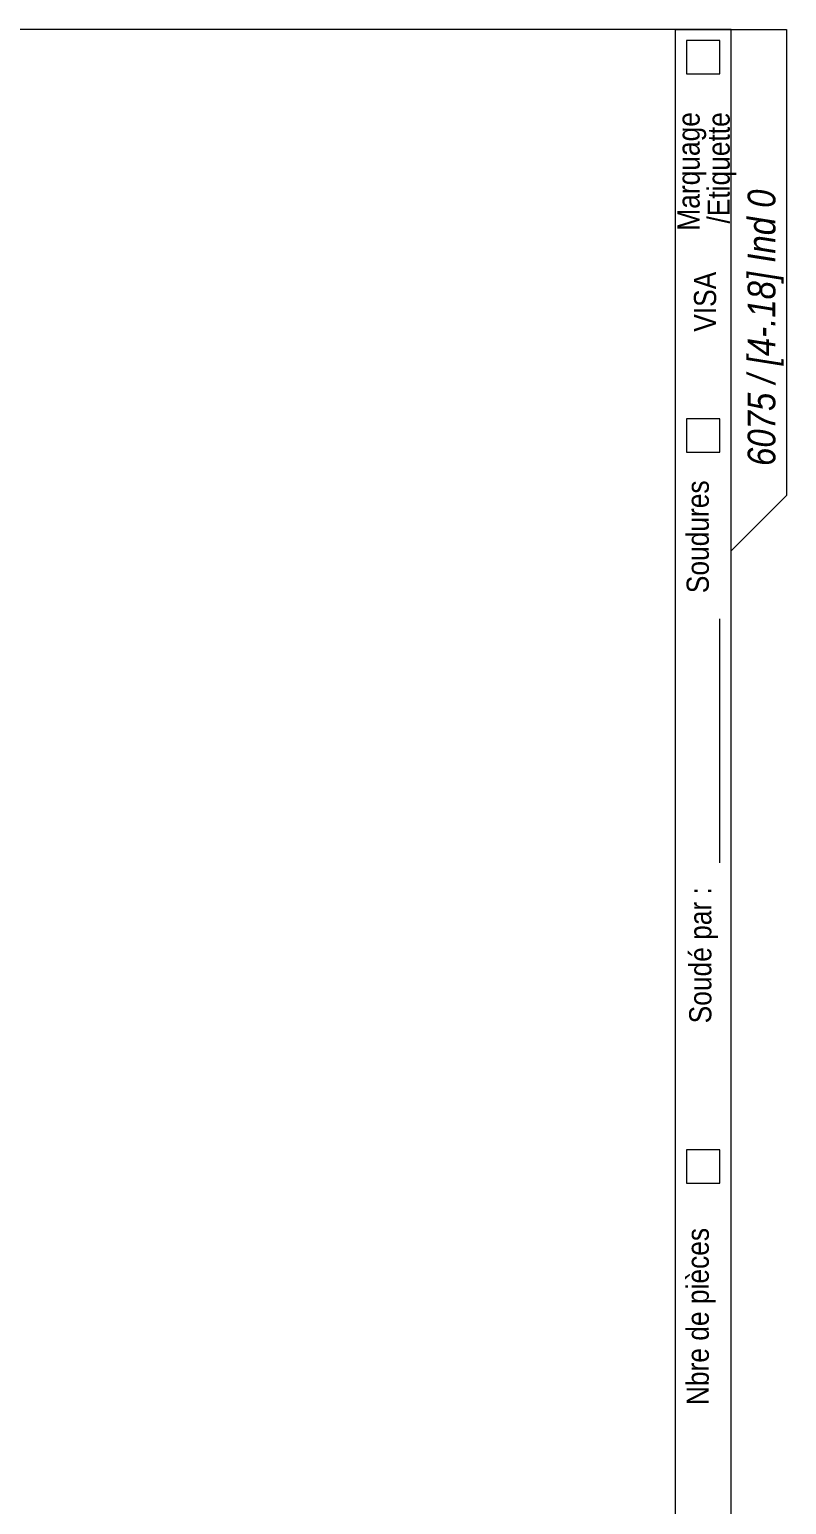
# Model space of a CAD drawing. Header units: millimetres. Extents: x 2 to 410, y 5 to 282.
# Drawn here: x 341.8 to 410, y 149 to 282 of the extents above; entities that cross this region are included whole.
import ezdxf

# ---------------------------------------------------------------- set-up
doc = ezdxf.new("R2010")
doc.units = ezdxf.units.MM
doc.layers.add('Autre type objet', color=1, linetype='Continuous', lineweight=0)
doc.layers.add('Feuille dessin', color=5, linetype='Continuous', lineweight=0)
doc.styles.add('ARIAL', font='ARIAL.TTF')
doc.styles.add('ARIAL_ITALIC', font='ARIALI.TTF')

# ---------------------------------------------------------------- blocks, each defined once
blk = doc.blocks.new('*A39')
at = {"layer": 'Feuille dessin', "linetype": 'Continuous', "lineweight": 0}
for p, q in [((405, 282), (5, 282)), ((405, 5), (405, 282))]:
    blk.add_line(p, q, dxfattribs=at)
blk = doc.blocks.new('*A40')
at = {"layer": 'Autre type objet', "linetype": 'Continuous', "lineweight": 0}
for p, q in [((400, 37), (400, 282)), ((400, 282), (410, 282)), ((405, 37), (405, 282)), ((410, 282), (410, 240)), ((401, 281), (401, 278)), ((404, 281), (401, 281)), ((404, 278), (404, 281)), ((401, 278), (404, 278)), ((404, 246.898947), (401, 246.898947)), ((401, 246.898947), (401, 243.898947)), ((404, 243.898947), (404, 246.898947)), ((401, 243.898947), (404, 243.898947)), ((410, 240), (405, 235)), ((404, 206.87143), (404, 228.87143)), ((401, 181), (401, 178)), ((404, 181), (401, 181)), ((404, 178), (404, 181)), ((401, 178), (404, 178))]:
    blk.add_line(p, q, dxfattribs=at)
at = {"layer": 'Autre type objet', "width": 0.85}
for s, height, style, p in [('Marquage', 2, 'ARIAL', (402.175102, 263.861793)), ('/Etiquette', 2, 'ARIAL', (404.882157, 264.509258)), ('6075 / [4-.18] Ind 0', 2.5, 'ARIAL_ITALIC', (409, 242.657715)), ('VISA', 2, 'ARIAL', (403.660159, 254.754913)), ('Soudures', 2, 'ARIAL', (403, 231.189963)), ('Soudé par :', 2, 'ARIAL', (403.230161, 192.415081)), ('Nbre de pièces', 2, 'ARIAL', (403, 158))]:
    blk.add_text(s, height=height, rotation=90, dxfattribs=dict(at, style=style)).set_placement(p)

msp = doc.modelspace()

# ---------------------------------------------------------------- block references
at = {"lineweight": 0}
for name in ['*A39', '*A40']:
    msp.add_blockref(name, (0, 0), dxfattribs=at)

doc.saveas('drawing.dxf')
